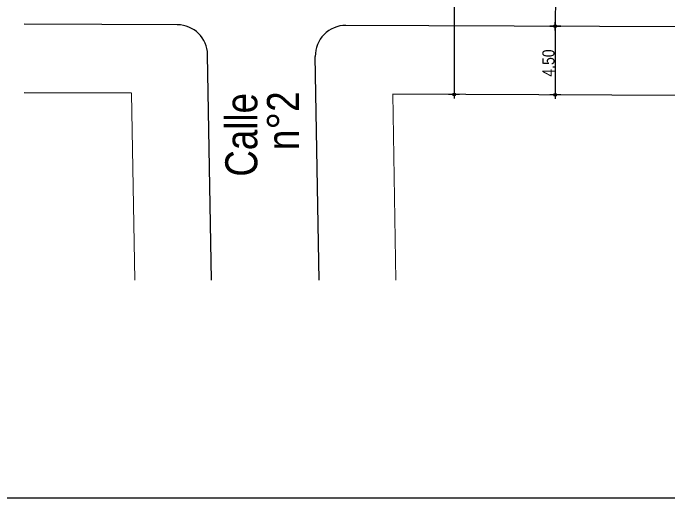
# Model space of a CAD drawing. Header units: inches. Extents: x 203 to 1065, y -1127 to 921.
# Drawn here: x 732.05 to 775.1, y 588.85 to 620.64 of the extents above; entities that cross this region are included whole.
import ezdxf

# ---------------------------------------------------------------- set-up
doc = ezdxf.new("R2010")
doc.units = ezdxf.units.IN
doc.header["$MEASUREMENT"] = 0
doc.header["$PDMODE"] = 35
doc.layers.add('calle', color=3, linetype='Continuous')
doc.layers.add('COTAS', color=7, linetype='Continuous')
doc.styles.add('TECHNICLITE', font='techl___.ttf')
doc.dimstyles.new('1-100', dxfattribs={"dimscale": 0, "dimtxt": 0.09, "dimasz": 0.03, "dimexe": 0.12, "dimexo": 0.2, "dimgap": 0.005, "dimtad": 3, "dimzin": 0, "dimdsep": 46, "dimtxsty": 'TECHNICLITE', "dimblk1": 'COTA', "dimblk2": 'COTA', "dimsah": 1, "dimcen": 2.5, "dimse1": 1, "dimse2": 1, "dimclrd": 7, "dimclre": 7, "dimclrt": 7, "dimadec": 0, "dimazin": 0, "dimtfac": 1, "dimtdec": 6, "dimtmove": 2, "dimatfit": 3, "dimldrblk": 'COTA', "dimfxl": 1, "dimtolj": 1, "dimtzin": 0, "dimarcsym": 0})

# ---------------------------------------------------------------- blocks, each defined once
blk = doc.blocks.new('COTA')
h = blk.add_hatch(color=256)
edge = h.paths.add_edge_path()
edge.add_arc((0, 0), 0.5, 0, 360)
for p, q in [((-1.5, 0), (1.5, 0)), ((0, 2), (0, -2))]:
    blk.add_line(p, q)
blk.add_circle((0, 0), 0.5)
blk = doc.blocks.new('*D74')
at = {"layer": 'COTAS', "color": 7, "lineweight": -2, "transparency": 16777216}
blk.add_line((767.673, 627.611), (767.644, 619.966), dxfattribs=at)
at = {"layer": 'Defpoints', "color": 0, "transparency": 16777216}
for p in [(765.917, 627.798), (765.887, 619.793), (767.644, 619.786)]:
    blk.add_point(p, dxfattribs=at)
at = {"layer": 'COTAS', "color": 7, "lineweight": -2, "transparency": 16777216, "xscale": 0.18, "yscale": 0.18, "zscale": 0.18}
for p, rotation in [((767.674, 627.791), 89.78333129489897), ((767.644, 619.786), 269.783331294899)]:
    blk.add_blockref('COTA', p, dxfattribs=dict(at, rotation=rotation))
at = {"layer": 'COTAS', "color": 7, "transparency": 16777216, "insert": (767.244, 623.79), "char_height": 0.8, "attachment_point": 5, "rotation": 89.7833, "style": 'TECHNICLITE'}
blk.add_mtext('\\A1;8.00', dxfattribs=at)
blk = doc.blocks.new('*D190')
at = {"layer": 'COTAS', "color": 7, "lineweight": -2, "transparency": 16777216}
blk.add_line((761.002, 632.136), (761.002, 615.489), dxfattribs=at)
at = {"layer": 'Defpoints', "color": 0, "transparency": 16777216}
for p in [(761.067, 632.316), (761.002, 615.309), (761.002, 615.309)]:
    blk.add_point(p, dxfattribs=at)
at = {"layer": 'COTAS', "color": 7, "lineweight": -2, "transparency": 16777216, "xscale": 0.18, "yscale": 0.18, "zscale": 0.18}
for p, rotation in [((761.002, 632.316), 90), ((761.002, 615.309), 270)]:
    blk.add_blockref('COTA', p, dxfattribs=dict(at, rotation=rotation))
at = {"layer": 'COTAS', "color": 7, "transparency": 16777216, "insert": (760.589, 623.812), "char_height": 0.8, "attachment_point": 5, "rotation": 90, "style": 'TECHNICLITE'}
blk.add_mtext('\\A1;17.00', dxfattribs=at)
blk = doc.blocks.new('*D191')
at = {"layer": 'COTAS', "color": 7, "lineweight": -2, "transparency": 16777216}
blk.add_line((767.644, 619.601), (767.644, 615.464), dxfattribs=at)
at = {"layer": 'Defpoints', "color": 0, "transparency": 16777216}
for p in [(767.651, 619.781), (767.634, 615.284), (767.644, 615.284)]:
    blk.add_point(p, dxfattribs=at)
at = {"layer": 'COTAS', "color": 7, "lineweight": -2, "transparency": 16777216, "xscale": 0.18, "yscale": 0.18, "zscale": 0.18}
for p, rotation in [((767.644, 619.781), 90), ((767.644, 615.284), 270)]:
    blk.add_blockref('COTA', p, dxfattribs=dict(at, rotation=rotation))
at = {"layer": 'COTAS', "color": 7, "transparency": 16777216, "insert": (767.202, 617.373), "char_height": 0.8, "attachment_point": 5, "rotation": 90, "style": 'TECHNICLITE'}
blk.add_mtext('\\A1;4.50', dxfattribs=at)

msp = doc.modelspace()

# ---------------------------------------------------------------- linework, layer by layer
at = {"color": 3, "lineweight": 13}
for p, q in [((740.03, 603.124), (739.819, 615.394)), ((757.183, 603.124), (756.973, 615.329))]:
    msp.add_line(p, q, dxfattribs=at)
at = {"color": 6}
msp.add_lwpolyline([(549.597, 840.545), (549.597, 588.848), (857.573, 588.848), (857.573, 840.545)], dxfattribs=at)
at = {"layer": 'calle', "color": 4}
for p, q in [((742.98, 619.877), (732.781, 619.915)), ((810.752, 619.62), (753.739, 619.836)), ((745.075, 603.124), (744.821, 617.917)), ((752.138, 603.124), (751.886, 617.807))]:
    msp.add_line(p, q, dxfattribs=at)
at = {"layer": 'calle'}
for p, q in [((739.819, 615.389), (732.764, 615.415)), ((807.579, 615.132), (756.974, 615.324))]:
    msp.add_line(p, q, dxfattribs=at)
at = {"layer": 'calle', "color": 4}
for centre, start, end in [((742.821, 617.883), 0.9829, 89.7845), ((753.886, 617.841), 89.7845, 180.9829)]:
    msp.add_arc(centre, 2, start, end, dxfattribs=at)

# ---------------------------------------------------------------- texts
at = {"style": 'TECHNICLITE'}
for s, p in [('Calle', (748.082, 609.918)), ('n°2', (750.822, 611.658))]:
    msp.add_text(s, height=2.1026, rotation=89.9977, dxfattribs=at).set_placement(p)

# ---------------------------------------------------------------- dimensions: what is measured, and where the dimension line sits
at = {"layer": 'COTAS'}
dim = msp.add_linear_dim(base=(761.002, 615.309), p1=(761.067, 632.316), p2=(761.002, 615.309), angle=90, text='17.00', dimstyle='1-100', override={"dimscale": 1, "dimtxt": 0.8, "dimasz": 0.18}, dxfattribs=at)
dim.commit()
dim.dimension.update_dxf_attribs({"geometry": '*D190', "text_midpoint": (760.589, 623.812)})
dim = msp.add_aligned_dim(p1=(765.917, 627.798), p2=(765.887, 619.793), distance=1.757, text='8.00', dimstyle='1-100', override={"dimscale": 1, "dimtxt": 0.8, "dimasz": 0.18}, dxfattribs=at)
dim.commit()
dim.dimension.update_dxf_attribs({"geometry": '*D74', "text_midpoint": (767.244, 623.79)})
dim = msp.add_linear_dim(base=(767.644, 615.284), p1=(767.651, 619.781), p2=(767.634, 615.284), angle=90, dimstyle='1-100', override={"dimscale": 1, "dimtxt": 0.8, "dimasz": 0.18}, dxfattribs=at)
dim.commit()
dim.dimension.update_dxf_attribs({"geometry": '*D191', "text_midpoint": (767.202, 617.373), "dimtype": 160})

doc.saveas('drawing.dxf')
